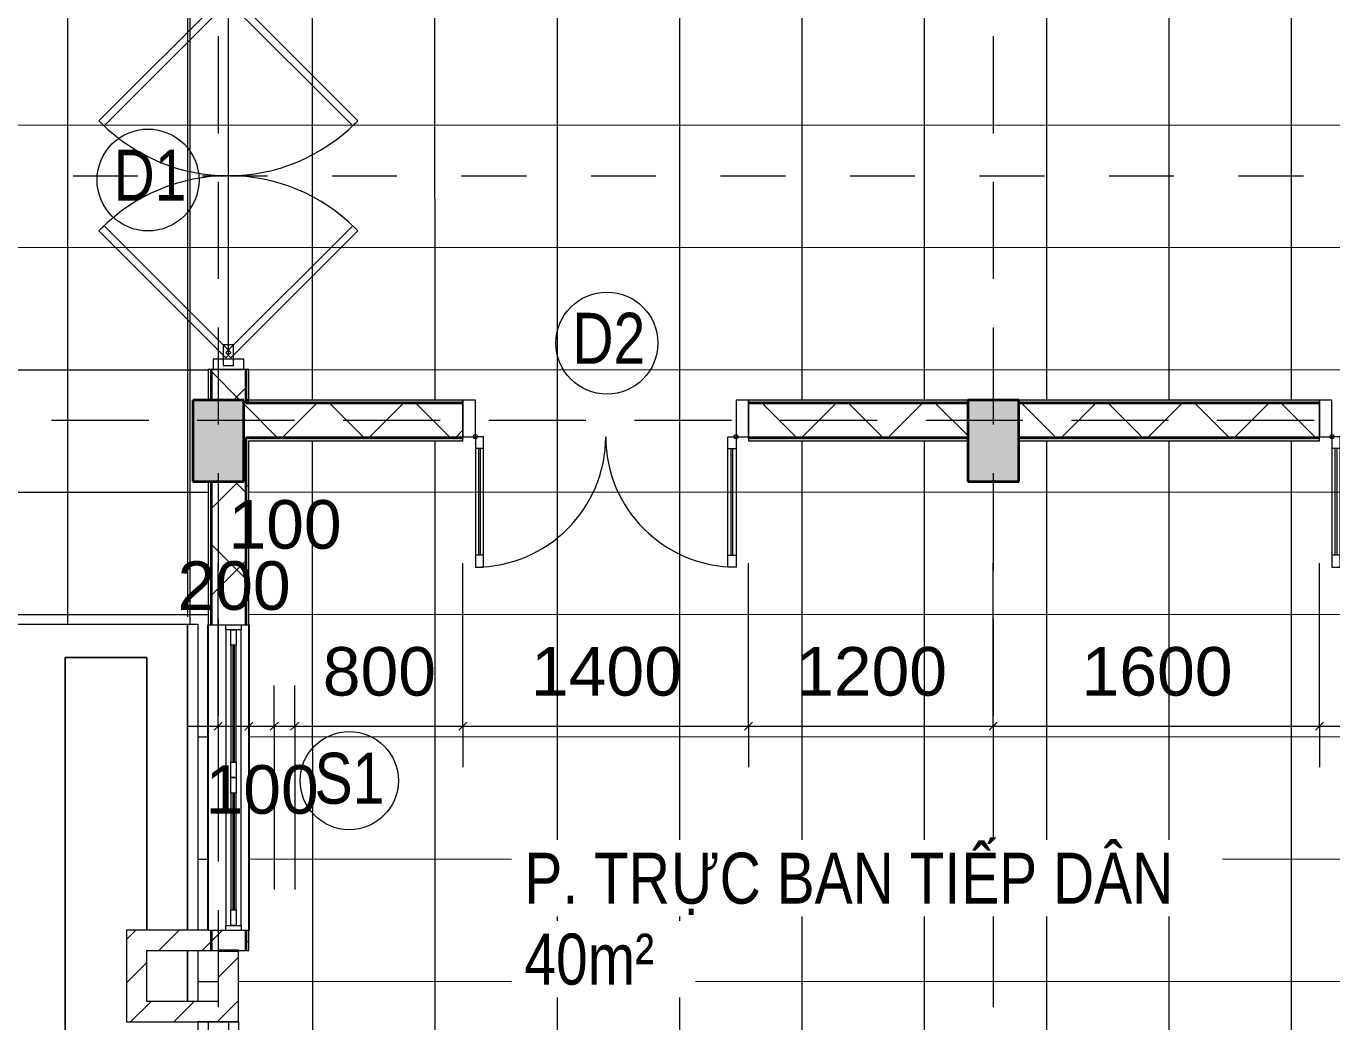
# Model space of a CAD drawing. Header units: millimetres. Extents: x -10792 to 44600, y -5903 to 19992.
# Drawn here: x -392 to 6011, y 2450 to 7334 of the extents above; entities that cross this region are included whole.
import ezdxf

# ---------------------------------------------------------------- set-up
doc = ezdxf.new("R2010")
doc.units = ezdxf.units.MM
for name, pattern in [('Abgebrochen', [714.375, 476.25, -238.125]), ('Aligning Line', [635, 317.5, -317.5]), ('Hidden', [714.375, 476.25, -238.125])]:
    doc.linetypes.add(name, pattern=pattern)
for name, color, linetype, lineweight in [('A-ANNO-DIMS', 211, 'Continuous', 9), ('A-ANNO-DIMS-100', 211, 'Continuous', 9), ('A-DOOR', 31, 'Continuous', 18), ('A-DOOR-FRAM', 31, 'Continuous', 18), ('A-DOOR-IDEN', 31, 'Continuous', 9), ('A-FLOR', 192, 'Continuous', 9), ('A-FLOR-PATT', 8, 'Continuous', 9), ('A-GLAZ', 151, 'Continuous', 18), ('A-GLAZ-IDEN', 152, 'Continuous', 9), ('A-WALL', 113, 'Continuous', 25), ('A-WALL-PATT', 111, 'Continuous', 18), ('G-ANNO-SYMB', 111, 'Abgebrochen', 9), ('G-ANNO-TEXT', 231, 'Continuous', 9), ('G-IMPT', 8, 'Continuous', 9), ('S-COLS', 52, 'Continuous', 25), ('S-GRID', 1, 'Continuous', 9)]:
    doc.layers.add(name, color=color, linetype=linetype, lineweight=lineweight)
doc.styles.add('Arial', font='arial.ttf', dxfattribs={"width": 0.8, "height": 250})
doc.styles.add('Arial_3', font='arial.ttf', dxfattribs={"width": 0.8, "height": 250})
doc.styles.add('Arial_5', font='arial.ttf', dxfattribs={"height": 238.125})
doc.dimstyles.new('SecretInternalLinAngDimStyle5p4736185', dxfattribs={"dimscale": 304.8, "dimtxt": 242.94927, "dimasz": 0.130208, "dimexe": 0.656168, "dimexo": 0.0625, "dimgap": 0.260417, "dimtad": 1, "dimdec": 0, "dimrnd": 100, "dimzin": 0, "dimdsep": 46, "dimtxsty": 'Arial_5', "dimblk1": 'OBLIQUE', "dimblk2": 'OBLIQUE', "dimsah": 1, "dimcen": 0.09, "dimdle": 0.492126, "dimazin": 0, "dimtfac": 1, "dimtdec": 4, "dimtix": 1, "dimtmove": 0, "dimatfit": 3, "dimfxl": 2.624672, "dimfxlon": 1, "dimtvp": 1, "dimtolj": 1, "dimtzin": 0, "dimarcsym": 2})
doc.dimstyles.new('SecretInternalLinAngDimStyle5p4736185_1', dxfattribs={"dimscale": 304.8, "dimtxt": 242.94927, "dimasz": 0.130208, "dimexe": 0.656168, "dimexo": 0.0625, "dimgap": 0.260417, "dimtad": 1, "dimdec": 0, "dimrnd": 100, "dimzin": 0, "dimdsep": 46, "dimtxsty": 'Arial_5', "dimblk1": 'OBLIQUE', "dimblk2": 'OBLIQUE', "dimsah": 1, "dimcen": 0.09, "dimdle": 0.492126, "dimazin": 0, "dimtfac": 1, "dimtdec": 4, "dimtix": 1, "dimtmove": 2, "dimatfit": 3, "dimfxl": 2.624672, "dimfxlon": 1, "dimtvp": 1, "dimtolj": 1, "dimtzin": 0, "dimarcsym": 2})
pattern_1 = [(0, (27793.29, 0), (406.4, 101.6), [33.528, -271.272, 33.528, -271.272, -1625.6]), (0, (27793.29, 0), (406.4, 101.6), [-609.6, 33.528, -576.072, 33.528, -271.272, -711.2]), (0, (27793.29, 0), (406.4, 101.6), [-1524, 33.528, -169.672, 33.528, -474.472]), (120, (27945.69, 50.8), (-291.18818, 301.15272), [33.528, -271.272, 33.528, -271.272, -1625.6]), (120, (27945.69, 50.8), (-291.18818, 301.15272), [-609.6, 33.528, -576.072, 33.528, -271.272, -711.2]), (120, (27945.69, 50.8), (-291.18818, 301.15272), [-1524, 33.528, -169.672, 33.528, -474.472]), (240, (27996.49, 254), (-115.21182, -402.75272), [33.528, -271.272, 33.528, -271.272, -1625.6]), (240, (27996.49, 254), (-115.21182, -402.75272), [-609.6, 33.528, -576.072, 33.528, -271.272, -711.2]), (240, (27996.49, 254), (-115.21182, -402.75272), [-1524, 33.528, -169.672, 33.528, -474.472])]
pattern_2 = [(45, (27793.3, 0), (-212.132, 212.132), []), (135, (27793.3, 0), (-212.132, -212.132), [])]
pattern_3 = [(45, (27793.29, 0), (-106.066, 106.066), [])]

# ---------------------------------------------------------------- blocks, each defined once
blk = doc.blocks.new('CỬA 2 CÁNH EROWINDOW_có ô chết_ - D2_1400x2200-2413861-01_MẶT BẰNG TẦNG 1')
at = {"layer": 'A-DOOR'}
for p, q in [((-639, 100), (-700, 100)), ((-700, 100), (-700, -80)), ((-639, -80), (-639, 100)), ((700, 100), (639, 100)), ((639, 100), (639, -80)), ((700, -80), (700, 100)), ((-700, -80), (-639, -80)), ((-599, -80), (-639, -80)), ((-639, -80), (-639, -719)), ((-599, -719), (-599, -80)), ((599, -719), (599, -80)), ((599, -80), (639, -80)), ((639, -80), (700, -80)), ((639, -80), (639, -719)), ((-599, -138), (-639, -138)), ((-624, -138), (-624, -661)), ((-614, -661), (-614, -138)), ((599, -138), (639, -138)), ((614, -138), (614, -661)), ((624, -661), (624, -138)), ((-599, -661), (-639, -661)), ((-599, -719), (-599, -661)), ((599, -661), (639, -661)), ((599, -719), (599, -661)), ((-639, -719), (-599, -719)), ((639, -719), (599, -719))]:
    blk.add_line(p, q, dxfattribs=at)
for centre in [(-639, -80), (639, -80)]:
    blk.add_circle(centre, 10, dxfattribs=at)
for centre, start, end in [((-639, -80), 270, 360), ((639, -80), 180, 270)]:
    blk.add_arc(centre, 639, start, end, dxfattribs=at)
blk = doc.blocks.new('M_Concrete-Rectangular-Column - COT250X400-2391830-01_MẶT BẰNG TẦNG 1')
at = {"layer": 'S-COLS', "lineweight": 35}
blk.add_hatch(color=256, dxfattribs=at).paths.add_polyline_path([(125, -200), (125, 200), (-125, 200), (-125, -200)])
for p, q in [((125, 200), (-125, 200)), ((-125, 200), (-125, -200)), ((125, -200), (125, 200)), ((-125, -200), (125, -200))]:
    blk.add_line(p, q, dxfattribs=at)
blk = doc.blocks.new('Cua_Kinh_Cuong_Luc_2Canh_Bat2Chieu - D1 - Kính Cường Lực 10mm 2 Cánh-2367817-01_MẶT BẰNG TẦNG 1')
at = {"layer": 'A-DOOR', "lineweight": 9}
for p, q in [((-892.4, 12.4), (-270.1, 634.6)), ((-245.4, 609.9), (-867.6, -12.4)), ((-270.1, 634.6), (-245.4, 609.9)), ((245.4, 609.9), (270.1, 634.6)), ((867.6, -12.4), (245.4, 609.9)), ((270.1, 634.6), (892.4, 12.4)), ((-867.6, -12.4), (-892.4, 12.4)), ((-892.4, -12.4), (-867.6, 12.4)), ((-880, 0), (880, 0)), ((-867.6, 12.4), (-245.4, -609.9)), ((245.4, -609.9), (867.6, 12.4)), ((892.4, 12.4), (867.6, -12.4)), ((867.6, 12.4), (892.4, -12.4)), ((-270.1, -634.6), (-892.4, -12.4)), ((892.4, -12.4), (270.1, -634.6)), ((-245.4, -609.9), (-270.1, -634.6)), ((270.1, -634.6), (245.4, -609.9))]:
    blk.add_line(p, q, dxfattribs=at)
for centre, start, end in [((-880, 0), 360, 45), ((880, 0), 135, 180), ((-880, 0), 315, 0), ((880, 0), 180, 225)]:
    blk.add_arc(centre, 880, start, end, dxfattribs=at)
at = {"layer": 'A-DOOR-FRAM', "lineweight": 9}
for p, q in [((-900, 75), (-950, 75)), ((-950, 75), (-950, -75)), ((-900, -75), (-900, 75)), ((950, 75), (900, 75)), ((900, 75), (900, -75)), ((950, -75), (950, 75)), ((-830, 25), (-930, 25)), ((-930, 25), (-930, -25)), ((-830, -25), (-830, 25)), ((930, 25), (830, 25)), ((830, 25), (830, -25)), ((930, -25), (930, 25)), ((-930, -25), (-830, -25)), ((830, -25), (930, -25)), ((-950, -75), (-900, -75)), ((900, -75), (950, -75))]:
    blk.add_line(p, q, dxfattribs=at)
blk = doc.blocks.new('Window_K2_Stack - Window_K2_Stack-2379752-01_MẶT BẰNG TẦNG 1')
at = {"layer": 'A-GLAZ'}
for p, q in [((-450, 100), (-450, -100)), ((-450, 100), (450, 100)), ((450, 100), (450, -100)), ((-450, 50), (450, 50)), ((-328.75, 50), (-328.75, -50)), ((-328.75, 5), (328.75, 5)), ((328.75, 50), (328.75, -50)), ((-450, -50), (450, -50)), ((-328.75, -5), (328.75, -5)), ((-450, -100), (450, -100))]:
    blk.add_line(p, q, dxfattribs=at)
blk = doc.blocks.new('CUA SO 2 CANH NHOM KINH O O THOANG - S1_1500x1800-2404854-01_MẶT BẰNG TẦNG 1')
at = {"layer": 'A-GLAZ'}
for p, q in [((-750, 13), (-725, 13)), ((-725, 13), (-725, -63)), ((725, -63), (725, 13)), ((725, 13), (750, 13)), ((-725, -63), (-750, -63)), ((-725, -37.5), (-725, -12.5)), ((-725, -12.5), (-649, -12.5)), ((-649, -37.5), (-725, -37.5)), ((-649, -12.5), (-649, -37.5)), ((-649, -27.5), (-649, -22.5)), ((-649, -22.5), (-76, -22.5)), ((-76, -27.5), (-649, -27.5)), ((-76, -37.5), (-76, -12.5)), ((-76, -12.5), (0, -12.5)), ((-76, -22.5), (-76, -27.5)), ((0, -37.5), (-76, -37.5)), ((0, -12.5), (0, -37.5)), ((0, -37.5), (0, -12.5)), ((0, -12.5), (76, -12.5)), ((76, -37.5), (0, -37.5)), ((76, -12.5), (76, -37.5)), ((76, -27.5), (76, -22.5)), ((76, -22.5), (649, -22.5)), ((649, -27.5), (76, -27.5)), ((649, -37.5), (649, -12.5)), ((649, -12.5), (725, -12.5)), ((649, -22.5), (649, -27.5)), ((725, -37.5), (649, -37.5)), ((725, -12.5), (725, -37.5)), ((750, -63), (725, -63))]:
    blk.add_line(p, q, dxfattribs=at)
at = {"layer": 'A-GLAZ', "lineweight": 9}
for p, q in [((725, 13), (-725, 13)), ((-725, -63), (725, -63)), ((-76, -12.5), (-649, -12.5)), ((-649, -37.5), (-76, -37.5)), ((649, -12.5), (76, -12.5)), ((76, -37.5), (649, -37.5))]:
    blk.add_line(p, q, dxfattribs=at)
blk = doc.blocks.new('Mat_Tien_3dsMax - Sync_3dsMax_To_Revit-2401403-01_MẶT BẰNG TẦNG 1')
at = {"layer": 'G-IMPT'}
for p, q in [((0, 2163.5), (0, -2163.5)), ((0, -3700), (0, -2200)), ((0, -2200), (0, -3700)), ((-200, -2363.5), (-599.8, -2363.5)), ((-599.8, -2363.5), (-599.8, -6726.5)), ((-599.8, -6726.5), (-599.8, -2363.5)), ((-599.8, -2363.5), (-200, -2363.5)), ((-200, -3700), (-200, -2363.5)), ((-200, -2363.5), (-200, -3700)), ((0, -4050), (0, -3800)), ((0, -3800), (0, -4050))]:
    blk.add_line(p, q, dxfattribs=at)
blk = doc.blocks.new('Mat_Tien_3dsMax - Mat_Tien_3dsMax-2387879-01_MẶT BẰNG TẦNG 1')
blk.add_blockref('Mat_Tien_3dsMax - Sync_3dsMax_To_Revit-2401403-01_MẶT BẰNG TẦNG 1', (0, 0))
blk = doc.blocks.new('KÝ HIEU CUA ĐI - KÝ HIEU CUA ĐI-1233-01_MẶT BẰNG TẦNG 1')
at = {"layer": 'A-DOOR-IDEN'}
blk.add_circle((0.059, -0.208), 2.5, dxfattribs=at)
blk = doc.blocks.new('KÝ HIỆU CỬA SỔ - KÝ HIỆU CỬA SỔ-146125-01_MẶT BẰNG TẦNG 1')
at = {"layer": 'A-GLAZ-IDEN'}
blk.add_circle((-0.075, -0.066), 2.408, dxfattribs=at)
blk = doc.blocks.new('DIMBLOCK125-01_MẶT BẰNG TẦNG 1')
at = {"layer": 'A-ANNO-DIMS-100', "transparency": 16777216}
for p, q in [((550, 3900), (550, 4700)), ((700, 3900), (700, 4700)), ((550, 3900), (569.8, 3919.8)), ((700, 3900), (719.8, 3919.8)), ((400, 3900), (700, 3900)), ((550, 3900), (530.2, 3880.2)), ((550, 3900), (550, 3700)), ((700, 3900), (680.2, 3880.2)), ((700, 3900), (700, 3700))]:
    blk.add_line(p, q, dxfattribs=at)
at = {"layer": 'A-ANNO-DIMS-100', "color": 0, "transparency": 16777216, "insert": (350.3, 4709.1), "char_height": 238.12, "width": 659.327, "attachment_point": 1, "line_spacing_factor": 0.941778, "style": 'Arial_5'}
blk.add_mtext('200', dxfattribs=at)
blk = doc.blocks.new('_Oblique')
at = {"color": 0, "linetype": 'ByBlock', "lineweight": -2}
blk.add_line((-0.5, -0.5), (0.5, 0.5), dxfattribs=at)
blk = doc.blocks.new('DIMBLOCK126-01_MẶT BẰNG TẦNG 1')
at = {"layer": 'A-ANNO-DIMS-100', "transparency": 16777216}
for p, q in [((700, 3900), (700, 4700)), ((825, 3900), (825, 4100)), ((700, 3900), (719.8, 3919.8)), ((825, 3900), (844.8, 3919.8)), ((700, 3900), (680.2, 3880.2)), ((700, 3900), (825, 3900)), ((700, 3900), (700, 3700)), ((825, 3900), (805.2, 3880.2)), ((825, 3900), (825, 3100))]:
    blk.add_line(p, q, dxfattribs=at)
at = {"layer": 'A-ANNO-DIMS-100', "color": 0, "transparency": 16777216, "insert": (487.8, 3709.1), "char_height": 238.12, "width": 659.327, "attachment_point": 1, "line_spacing_factor": 0.941778, "style": 'Arial_5'}
blk.add_mtext('100', dxfattribs=at)
blk = doc.blocks.new('DIMBLOCK127-01_MẶT BẰNG TẦNG 1')
at = {"layer": 'A-ANNO-DIMS-100', "transparency": 16777216}
for p, q in [((825, 3900), (825, 4100)), ((925, 3900), (925, 4100)), ((825, 3900), (844.8, 3919.8)), ((925, 3900), (944.8, 3919.8)), ((825, 3900), (805.2, 3880.2)), ((825, 3900), (925, 3900)), ((825, 3900), (825, 3100)), ((925, 3900), (905.2, 3880.2)), ((925, 3900), (925, 3100))]:
    blk.add_line(p, q, dxfattribs=at)
at = {"layer": 'A-ANNO-DIMS-100', "color": 0, "transparency": 16777216, "insert": (600.3, 5009.1), "char_height": 238.12, "width": 659.327, "attachment_point": 1, "line_spacing_factor": 0.941778, "style": 'Arial_5'}
blk.add_mtext('100', dxfattribs=at)
blk = doc.blocks.new('DIMBLOCK128-01_MẶT BẰNG TẦNG 1')
at = {"layer": 'A-ANNO-DIMS-100', "transparency": 16777216}
for p, q in [((1750, 3900), (1750, 4700)), ((925, 3900), (925, 4100)), ((925, 3900), (944.8, 3919.8)), ((1750, 3900), (1769.8, 3919.8)), ((925, 3900), (905.2, 3880.2)), ((925, 3900), (1750, 3900)), ((925, 3900), (925, 3100)), ((1750, 3900), (1730.2, 3880.2)), ((1750, 3900), (1750, 3700))]:
    blk.add_line(p, q, dxfattribs=at)
at = {"layer": 'A-ANNO-DIMS-100', "color": 0, "transparency": 16777216, "insert": (1062.8, 4288.5), "char_height": 238.12, "width": 659.327, "attachment_point": 1, "line_spacing_factor": 0.941778, "style": 'Arial_5'}
blk.add_mtext('800', dxfattribs=at)
blk = doc.blocks.new('DIMBLOCK129-01_MẶT BẰNG TẦNG 1')
at = {"layer": 'A-ANNO-DIMS-100', "transparency": 16777216}
for p, q in [((1750, 3900), (1750, 4700)), ((3150, 3900), (3150, 4700)), ((1750, 3900), (1769.8, 3919.8)), ((3150, 3900), (3169.8, 3919.8)), ((1750, 3900), (1730.2, 3880.2)), ((1750, 3900), (3150, 3900)), ((1750, 3900), (1750, 3700)), ((3150, 3900), (3130.2, 3880.2)), ((3150, 3900), (3150, 3700))]:
    blk.add_line(p, q, dxfattribs=at)
at = {"layer": 'A-ANNO-DIMS-100', "color": 0, "transparency": 16777216, "insert": (2083.7, 4288.5), "char_height": 238.12, "width": 879.103, "attachment_point": 1, "line_spacing_factor": 0.941778, "style": 'Arial_5'}
blk.add_mtext('1400', dxfattribs=at)
blk = doc.blocks.new('DIMBLOCK130-01_MẶT BẰNG TẦNG 1')
at = {"layer": 'A-ANNO-DIMS-100', "transparency": 16777216}
for p, q in [((3150, 3900), (3150, 4700)), ((4350, 3900), (4350, 4700)), ((3150, 3900), (3169.8, 3919.8)), ((4350, 3900), (4369.8, 3919.8)), ((3150, 3900), (3130.2, 3880.2)), ((3150, 3900), (4350, 3900)), ((3150, 3900), (3150, 3700)), ((4350, 3900), (4330.2, 3880.2)), ((4350, 3900), (4350, 3700))]:
    blk.add_line(p, q, dxfattribs=at)
at = {"layer": 'A-ANNO-DIMS-100', "color": 0, "transparency": 16777216, "insert": (3383.7, 4288.5), "char_height": 238.12, "width": 879.103, "attachment_point": 1, "line_spacing_factor": 0.941778, "style": 'Arial_5'}
blk.add_mtext('1200', dxfattribs=at)
blk = doc.blocks.new('DIMBLOCK131-01_MẶT BẰNG TẦNG 1')
at = {"layer": 'A-ANNO-DIMS-100', "transparency": 16777216}
for p, q in [((4350, 3900), (4350, 4700)), ((5950, 3900), (5950, 4700)), ((4350, 3900), (4369.8, 3919.8)), ((5950, 3900), (5969.8, 3919.8)), ((4350, 3900), (4330.2, 3880.2)), ((4350, 3900), (5950, 3900)), ((4350, 3900), (4350, 3700)), ((5950, 3900), (5930.2, 3880.2)), ((5950, 3900), (5950, 3700))]:
    blk.add_line(p, q, dxfattribs=at)
at = {"layer": 'A-ANNO-DIMS-100', "color": 0, "transparency": 16777216, "insert": (4783.7, 4288.5), "char_height": 238.12, "width": 879.103, "attachment_point": 1, "line_spacing_factor": 0.941778, "style": 'Arial_5'}
blk.add_mtext('1600', dxfattribs=at)
blk = doc.blocks.new('DIMBLOCK132-01_MẶT BẰNG TẦNG 1')
at = {"layer": 'A-ANNO-DIMS-100', "transparency": 16777216}
for p, q in [((5950, 3900), (5950, 4700)), ((7350, 3900), (7350, 4700)), ((5950, 3900), (5969.8, 3919.8)), ((7350, 3900), (7369.8, 3919.8)), ((5950, 3900), (5930.2, 3880.2)), ((5950, 3900), (7350, 3900)), ((5950, 3900), (5950, 3700)), ((7350, 3900), (7330.2, 3880.2)), ((7350, 3900), (7350, 3700))]:
    blk.add_line(p, q, dxfattribs=at)
at = {"layer": 'A-ANNO-DIMS-100', "color": 0, "transparency": 16777216, "insert": (6283.7, 4288.5), "char_height": 238.12, "width": 879.103, "attachment_point": 1, "line_spacing_factor": 0.941778, "style": 'Arial_5'}
blk.add_mtext('1400', dxfattribs=at)

msp = doc.modelspace()

# ---------------------------------------------------------------- hatches: boundary and pattern name
at = {"layer": 'A-FLOR-PATT'}
h = msp.add_hatch(dxfattribs=at)
h.set_pattern_fill('FP_8', color=256, style=0, pattern_type=2)
h.set_pattern_definition([(0.0043, (16612.5, 7449.6), (-0.045, 600), []), (90.004, (16612.5, 7449.6), (-600, -0.042), [])])
h.paths.add_polyline_path([(450, -100.9), (825, -100.8), (825, 49), (660, 49), (660, -100), (450, -100)])
h.paths.add_polyline_path([(925, -100.8), (1825, -100.8), (1825, 99), (2125, 99), (2125, -100.7), (3025, -100.7), (3025, 99), (3325, 99), (3325, -100.6), (4150, -100.6), (4150, 44), (4225, 44), (4225, 250), (4475, 250), (4475, 100), (7925, 100), (7925, 250), (7950, 250), (7950, 5100), (7925, 5100), (7925, 5300), (7350, 5300), (7350, 5500), (8750, 5500), (8750, 5300), (8175, 5300), (8175, 5100), (8150, 5100), (8150, 250), (8175, 250), (8175, 100), (11525, 100), (11525, 250), (11775, 250), (11775, 100), (15125, 100), (15125, 250), (15150, 250), (15150, 5100), (15125, 5100), (15125, 5300), (14550, 5300), (14550, 5500), (15550, 5500), (15550, 5300), (15375, 5300), (15375, 5100), (15350, 5100), (15350, 250), (15375, 250), (15375, 100), (22325, 100), (22325, 250), (22350, 250), (22350, 5100), (22325, 5100), (22325, 5300), (18975, 5300), (18975, 5100), (18725, 5100), (18725, 5300), (16550, 5300), (16550, 5500), (22650, 5500), (22650, 5300), (22575, 5300), (22575, 5100), (22550, 5100), (22550, 250), (22575, 250), (22575, 100), (25925, 100), (25925, 250), (26175, 250), (26175, 100), (29525, 100), (29525, 250), (29550, 250), (29550, 5100), (29525, 5100), (29525, 5300), (26175, 5300), (26175, 5100), (25925, 5100), (25925, 5300), (23650, 5300), (23650, 5500), (30050, 5500), (30050, 5300), (29775, 5300), (29775, 5100), (29750, 5100), (29750, 250), (29775, 250), (29775, 100), (32150, 100), (32150, 94), (33225, 94), (33225, 250), (33475, 250), (33475, 94), (33550, 94), (33550, -98.4), (34450, -98.3), (34450, 5300), (33475, 5300), (33475, 5100), (33225, 5100), (33225, 5300), (31050, 5300), (31050, 5500), (34650, 5500), (34650, 5300.9), (36150, 5300.9), (36150, 5500), (37050, 5500), (37050, 5900), (37250, 5900), (37250, 5500), (37260.4, 5500), (37264.5, 7700), (37250, 7700), (37250, 7300), (37050, 7300), (37050, 7700), (34550, 7700), (34550, 8500), (34650, 8500), (34650, 9300), (34550, 9300), (34550, 9400), (34350, 9400), (34350, 9500), (37267.9, 9500), (37269.7, 10470), (37250, 10470), (37250, 10570), (37269.9, 10570), (37271.9, 11650), (37050, 11650), (37050, 9501.7), (33450, 9501.7), (33450.5, 9500), (33550, 9500), (33550, 9400), (33450, 9400), (33450, 8100), (33475, 8100), (33475, 7700), (33150, 7700), (33150, 7675), (31950, 7675), (31950, 7700), (29412, 7700), (29412, 7900), (29525, 7900.9), (29525, 8100), (29550, 8100), (29550, 12950), (29525, 12950), (29525, 13100), (26850, 13100), (26850, 7900), (28412, 7900), (28412, 7700), (25337, 7700), (25337, 7900), (25925, 7900), (25925, 8100), (26175, 8100), (26175, 7900), (26650, 7900), (26650, 13100), (26175, 13100), (26175, 12950), (25925, 12950), (25925, 13100), (24150, 13100), (24150, 7900), (24337, 7900), (24337, 7700), (23862, 7700), (23862, 7900), (23950, 7900), (23950, 13100), (23825, 13100), (23825, 13090), (23800, 13085), (23000, 13085), (23000, 12000), (21500, 12000), (21500, 7900), (22325, 7900), (22325, 8100), (22575, 8100), (22575, 7900), (22862, 7900), (22862, 7700), (21250, 7700), (21250, 7900), (21400, 7900), (21400, 12000), (19900, 12000), (19900, 13100), (19863, 13100), (19863, 13090), (19838, 13085), (19038, 13085), (19013, 13090), (19013, 13100), (18975, 13100), (18975, 12950), (18950, 12950), (18950, 8100), (18975, 8100), (18975, 7900), (20250, 7900), (20250, 7700), (16487, 7700), (16487, 7900), (18725, 7900), (18725, 8100), (18750, 8100), (18750, 12950), (18725, 12950), (18725, 13100), (15375, 13100), (15375, 12950), (15350, 12950), (15350, 8100), (15375, 8100), (15375, 7900), (15487, 7900), (15487, 7700), (9387, 7700), (9387, 7900), (11525, 7900), (11525, 8100), (11775, 8100), (11775, 7900), (15125, 7900), (15125, 8100), (15150, 8100), (15150, 12950), (15125, 12950), (15125, 13100), (11775, 13100), (11775, 12950), (11525, 12950), (11525, 13100), (8175, 13100), (8175, 12950), (8150, 12950), (8150, 8100), (8175, 8100), (8175, 7900), (8387, 7900), (8387, 7700), (5750, 7700), (5750, 7675), (4550, 7675), (4550, 7700), (4225, 7700), (4225, 8100), (4250, 8100), (4250, 12950), (4225, 12950), (4225, 13299.2), (3325, 13299.6), (3325, 13101), (3025, 13101), (3025, 13299.8), (2125, 13300.1), (2125, 13101), (1825, 13101), (1825, 13300.3), (925, 13300.7), (925, 13101), (675, 13101), (675, 12850), (450, 12850), (450, 11950), (650, 11950), (650, 11650), (450, 11650), (450, 10750), (650, 10750), (650, 10302), (663, 10302), (663, 10300), (700, 10300), (700, 7550), (500, 7550), (500, 7700), (425, 7700), (425, 8100), (500, 8100), (500, 10300), (450, 10300), (450, 8800), (-4025.9, 8800), (-4050, 4400), (450, 4400), (450, 2900), (500, 2900), (500, 5100), (425, 5100), (425, 5500), (500, 5500), (500, 5650), (700, 5650), (700, 5500), (1750, 5500), (1749.2, 5300), (700, 5300), (700, 2800), (650, 2800), (650, 2450), (450, 2450), (450, 1550), (650, 1550), (650, 1250), (450, 1250), (450, 350), (675, 350), (675, 149), (925, 149), (925, -98)])
h.paths.add_polyline_path([(1925, -100.8), (2025, -100.7), (2025, -1), (1925, -1), (1925, -92.1)])
h.paths.add_polyline_path([(3125, -100.7), (3225, -100.7), (3225, -1), (3125, -1), (3125, -85)])
h.paths.add_polyline_path([(32250, -98.5), (33225, -98.4), (33225, -6), (32250, -6), (32250, -85)])
h.paths.add_polyline_path([(34550, -98.3), (34650, -98.3), (34650, -1), (34550, -1)])
h.paths.add_polyline_path([(34750, -98.3), (35650, -98.2), (35650, 99), (35950, 99), (35950, -98.2), (36850, -98.2), (36850, 100), (37040, 100), (37040, 101.7), (34650, 101.7), (34650, 99), (34750, 99), (34750, -1)])
h.paths.add_polyline_path([(35750, -98.2), (35850, -98.2), (35850, -1), (35750, -1)])
h.paths.add_polyline_path([(36950, -98.2), (37040, -98.1), (37040, 0), (36950, 0), (36950, -75.1)])
h.paths.add_polyline_path([(574, 150), (574, 250), (450, 250), (450, 150)])
h.paths.add_polyline_path([(37240.8, 150), (37250.5, 150), (37250.6, 250), (37050, 250), (37050, 150)])
h.paths.add_polyline_path([(37250.8, 350), (37252.5, 1250), (37050, 1250), (37050, 350), (37233.4, 350)])
h.paths.add_polyline_path([(37196.4, 1350), (37252.7, 1350), (37252.9, 1450), (37150, 1450), (37150, 1350)])
h.paths.add_polyline_path([(450, 1350), (550, 1350), (550, 1450), (450, 1450)])
h.paths.add_polyline_path([(37150, 1550), (37253.1, 1550), (37254.7, 2450), (37050, 2450), (37050, 1550)])
h.paths.add_polyline_path([(37254.9, 2550), (37256.5, 3400), (37150, 3400), (37150, 2550), (37151.9, 2550)])
h.paths.add_polyline_path([(500, 2550), (550, 2550), (550, 2800), (450, 2800), (450, 2550)])
h.paths.add_polyline_path([(37116.7, 3500), (37256.7, 3500), (37259.7, 5100), (37050, 5100), (37050, 3500)])
h.paths.add_polyline_path([(4225, 5100), (4225, 5300), (3150, 5300), (3150, 5500), (5950, 5500), (5950, 5300), (4475, 5300), (4475, 5100)])
h.paths.add_polyline_path([(11525, 5100), (11525, 5300), (10150, 5300), (10150, 5500), (13150, 5500), (13150, 5300), (11775, 5300), (11775, 5100)])
h.paths.add_polyline_path([(31950, 7900), (31950, 7925), (33150, 7925), (33150, 7900), (33225, 7900.9), (33225, 8100), (33250, 8100), (33250, 12950), (33225, 12950), (33225, 13300), (33250, 13300), (33250, 14800), (29750, 14800), (29750, 13300), (29775, 13300), (29775, 12950), (29750, 12950), (29750, 12489.3), (29781.1, 12496.6), (30299.2, 12738.2), (30346.5, 12932.7), (30478.5, 12649.5), (30525.8, 12843.9), (31075, 13100), (31075, 10187.2), (31096.3, 10183.8), (31110.8, 10177.6), (31122, 10170), (31132.7, 10159), (31142, 10144.4), (31146.9, 10130.6), (31149.3, 10112.5), (31147.3, 10095.1), (31140.7, 10079.2), (31130.3, 10063.2), (31119.6, 10053.6), (31105, 10044.2), (31085.7, 10039), (31074.6, 10037.7), (31052.9, 10041.2), (31038.4, 10047.4), (31027.2, 10055), (31016.5, 10066), (31007.2, 10080.6), (31002.3, 10094.4), (31001.3, 10100), (29823.7, 10100), (29821.3, 10089.4), (29815.2, 10075.1), (29805.5, 10062.3), (29794.5, 10052), (29777.5, 10043.1), (29765, 10039.3), (29750, 10037.7), (29750, 8100), (29775, 8100), (29775, 7900), (30344.5, 7900)])
h.paths.add_polyline_path([(7468.2, 7900), (7925, 7900), (7925, 8100), (7950, 8100), (7950, 12950), (7925, 12950), (7925, 13300), (7950, 13300), (7950, 14800), (4450, 14800), (4451, 13300), (4475, 13299.2), (4475, 12950), (4450, 12950), (4450, 12489.3), (4481.1, 12496.6), (4999.2, 12738.2), (5046.5, 12932.7), (5178.5, 12649.5), (5225.8, 12843.9), (5775, 13100), (5775, 10187.2), (5796.3, 10183.8), (5810.8, 10177.6), (5822, 10170), (5832.7, 10159), (5842, 10144.4), (5846.9, 10130.6), (5849.3, 10112.5), (5847.3, 10095.1), (5840.7, 10079.2), (5830.3, 10063.2), (5819.6, 10053.6), (5805, 10044.2), (5785.7, 10039), (5774.6, 10037.7), (5752.9, 10041.2), (5738.4, 10047.4), (5727.2, 10055), (5716.5, 10066), (5707.2, 10080.6), (5702.3, 10094.4), (5701.3, 10100), (4523.7, 10100), (4521.3, 10089.4), (4515.2, 10075.1), (4505.5, 10062.3), (4494.5, 10052), (4477.5, 10043.1), (4465, 10039.3), (4450, 10037.7), (4450, 8100), (4475, 8100), (4475, 7900), (4550, 7900), (4550, 7925), (5750, 7925), (5750, 7900)])
h.paths.add_polyline_path([(36063.6, 7900), (37025, 7900), (37025, 7902.6), (35000, 7902.6), (35000, 7900), (35587, 7900)])
h.paths.add_polyline_path([(34650, 7900), (34900, 7900), (34900, 8351.7), (34650, 8351.7)])
h.paths.add_polyline_path([(37058.2, 8100), (37265.3, 8100), (37267.7, 9400), (37050, 9400), (37050, 8100)])
h.paths.add_polyline_path([(450, 10400), (550, 10400), (550, 10650), (450, 10650)])
h.paths.add_polyline_path([(37150, 11750), (37272.1, 11750), (37272.3, 11850), (37150, 11850)])
h.paths.add_polyline_path([(550, 11750), (550, 11850), (450, 11850), (450, 11750)])
h.paths.add_polyline_path([(37272.5, 11950), (37274.2, 12850), (37050, 12850), (37050, 11950), (37260, 11950)])
h.paths.add_polyline_path([(37274.3, 12950), (37274.6, 13103), (37260, 13103), (37260, 13050), (37050, 13050), (37050, 12950), (37265.1, 12950)])
h.paths.add_polyline_path([(575, 12950), (575, 13050), (450, 13050), (450, 12950)])
h.paths.add_polyline_path([(33475, 13100.9), (35250, 13100.9), (35250, 13102.6), (35270, 13102.6), (35270, 13100.9), (37040, 13101.4), (37040, 13103), (33475, 13103)])
h.paths.add_polyline_path([(825, 13201), (825, 13300.7), (660, 13300), (660, 13201), (675, 13201)])
h.paths.add_polyline_path([(3125, 13201), (3225, 13201), (3225, 13299.7), (3125, 13299.7)])
h.paths.add_polyline_path([(1925, 13201), (2025, 13201), (2025, 13300.2), (1925, 13300.2)])
h.paths.add_polyline_path([(29391.3, 13300), (29550, 13300.9), (29550, 13300.9), (29350, 13300)])
h.paths.add_polyline_path([(8175, 13300), (8350, 13300), (8350, 13301.7), (8150, 13301.7), (8150, 13300), (8167, 13300)])
h.paths.add_polyline_path([(19898.5, 13300), (19898.6, 13300), (19898.2, 13300)])
h.paths.add_polyline_path([(19913, 13300), (22575, 13301.2), (19913, 13301.3)])
h.paths.add_polyline_path([(18977.5, 13300), (18977.8, 13300), (18977.4, 13300)])
h.paths.add_polyline_path([(9058, 13300), (18963, 13300), (18963, 13301.3), (8450, 13301.7), (8450, 13300)])
h.paths.add_polyline_path([(4250, 13300.1), (4250, 15000), (4250, 15000), (4250, 13300.1)])
at = {"layer": 'A-WALL-PATT', "lineweight": 9}
h = msp.add_hatch(dxfattribs=at)
h.set_pattern_fill('FP_2', color=256, style=0, pattern_type=2)
h.set_pattern_definition(pattern_2)
h.paths.add_polyline_path([(685, 2800), (685, 2898), (515, 2898), (515, 2800), (650, 2800)])
h.paths.add_polyline_path([(600, 4398), (685, 4398), (685, 5650), (515, 5650), (515, 5500), (675, 5500), (675, 5100), (515, 5100), (515, 4398)])
h.paths.add_polyline_path([(685, 7550), (685, 8802), (515, 8802), (515, 8100), (675, 8100), (674.8, 7700), (515, 7700), (515, 7550), (675, 7550)])
h.paths.add_polyline_path([(515, 10302), (650, 10302), (650, 10400), (515, 10400)])
h = msp.add_hatch(dxfattribs=at)
h.set_pattern_fill('FP_1', color=256, style=0, pattern_type=2)
h.set_pattern_definition(pattern_1)
h.paths.add_polyline_path([(515, 4398), (515, 5100), (500, 5100), (500, 4398)])
h.paths.add_polyline_path([(500, 5500), (515, 5500), (515, 5650), (500, 5650)])
h.paths.add_polyline_path([(515, 7550), (515, 7700), (500, 7700), (500, 7550)])
h.paths.add_polyline_path([(500, 8100), (515, 8100), (515, 8802), (500, 8802)])
h = msp.add_hatch(dxfattribs=at)
h.set_pattern_fill('FP_1', color=256, style=0, pattern_type=2)
h.set_pattern_definition(pattern_1)
h.paths.add_polyline_path([(700, 2800), (700, 2898), (685, 2898), (685, 2800)])
h.paths.add_polyline_path([(685, 4398), (700, 4398), (700, 5315), (685, 5315)])
h.paths.add_polyline_path([(685, 5500), (700, 5500), (700, 5650), (685, 5650)])
h.paths.add_polyline_path([(685, 7550), (700, 7550), (700, 8802), (685, 8802)])
h = msp.add_hatch(dxfattribs=at)
h.set_pattern_fill('FP_1', color=256, style=0, pattern_type=2)
h.set_pattern_definition(pattern_1)
h.paths.add_polyline_path([(22575, 5485), (22650, 5485), (22650, 5500), (22575, 5500), (22575, 5485.2)])
h.paths.add_polyline_path([(34650, 5485), (34650, 5500), (33475, 5500), (33475, 5485), (34635, 5485)])
h.paths.add_polyline_path([(5950, 5485), (5950, 5500), (4475, 5500), (4475, 5485)])
h.paths.add_polyline_path([(15550, 5485), (15550, 5500), (15375, 5500), (15375, 5485)])
h.paths.add_polyline_path([(1750, 5485), (1749.2, 5500), (685, 5500), (685, 5485), (1749.2, 5485)])
h.paths.add_polyline_path([(30050, 5485), (30050, 5500), (29775, 5499.4), (29775, 5485)])
h.paths.add_polyline_path([(13150, 5485), (13150, 5500), (11775, 5500), (11775, 5485)])
h.paths.add_polyline_path([(8750, 5485), (8750, 5500), (8175, 5500), (8175, 5485)])
h.paths.add_polyline_path([(22325, 5485), (22325, 5500), (18975, 5500), (18975, 5485)])
h.paths.add_polyline_path([(29525, 5485), (29525, 5500), (26175, 5500), (26175, 5485)])
h.paths.add_polyline_path([(33225, 5485), (33225, 5500), (31050, 5500), (31050, 5485), (32250.8, 5485)])
h.paths.add_polyline_path([(15125, 5485), (15125, 5500), (14550, 5500), (14550, 5485)])
h.paths.add_polyline_path([(7925, 5485), (7925, 5500), (7350, 5500), (7350, 5485)])
h.paths.add_polyline_path([(11525, 5485), (11525, 5500), (10150, 5500), (10150, 5485)])
h.paths.add_polyline_path([(18725, 5485), (18725, 5500), (16550, 5500), (16550, 5485), (17000, 5485)])
h.paths.add_polyline_path([(4225, 5485), (4225, 5500), (3150, 5500), (3150, 5485)])
h.paths.add_polyline_path([(25925, 5485), (25925, 5500), (23650, 5500), (23650, 5485), (24625.4, 5485)])
h = msp.add_hatch(dxfattribs=at)
h.set_pattern_fill('FP_2', color=256, style=0, pattern_type=2)
h.set_pattern_definition(pattern_2)
h.paths.add_polyline_path([(700, 5315), (1750, 5315), (1749.2, 5485), (685, 5485), (685, 5315)])
h.paths.add_polyline_path([(34635, 5315), (34635, 5485), (33475, 5485), (33475, 5315), (34465, 5315)])
h.paths.add_polyline_path([(33225, 5315), (33225, 5485), (31050, 5485), (31050, 5315), (32250.8, 5315)])
h.paths.add_polyline_path([(8750, 5315), (8750, 5485), (8175, 5485), (8175, 5315)])
h.paths.add_polyline_path([(7350, 5315), (7925, 5315), (7925, 5485), (7350, 5485), (7350, 5400)])
h.paths.add_polyline_path([(4475, 5315), (5950, 5315), (5950, 5485), (4475, 5485), (4475, 5359.8)])
h.paths.add_polyline_path([(29775, 5315), (30050, 5315), (30050, 5485), (29775, 5485), (29775, 5325.8)])
h.paths.add_polyline_path([(16550, 5315), (18725, 5315), (18725, 5485), (16550, 5485), (16550, 5400)])
h.paths.add_polyline_path([(11775, 5315), (13150, 5315), (13150, 5485), (11775, 5485), (11775, 5354)])
h.paths.add_polyline_path([(10150, 5315), (11525, 5315), (11525, 5485), (10150, 5485), (10150, 5400)])
h.paths.add_polyline_path([(14550, 5315), (15125, 5315), (15125, 5485), (14550, 5485), (14550, 5400)])
h.paths.add_polyline_path([(15550, 5315), (15550, 5485), (15375, 5485), (15375, 5315)])
h.paths.add_polyline_path([(25925, 5315), (25925, 5485), (23650, 5485), (23650, 5315), (24625.4, 5315)])
h.paths.add_polyline_path([(29525, 5315), (29525, 5485), (26175, 5485), (26175, 5315)])
h.paths.add_polyline_path([(3150, 5315), (4225, 5315), (4225, 5485), (3150, 5485), (3150, 5400)])
h.paths.add_polyline_path([(18975, 5315), (22325, 5315.7), (22325, 5485), (18975, 5485), (18975, 5364.5)])
h.paths.add_polyline_path([(22650, 5315), (22650, 5485), (22575, 5485), (22575, 5315)])
h = msp.add_hatch(dxfattribs=at)
h.set_pattern_fill('FP_1', color=256, style=0, pattern_type=2)
h.set_pattern_definition(pattern_1)
h.paths.add_polyline_path([(15375, 5300), (15550, 5300), (15550, 5315), (15375, 5315), (15375, 5301.9)])
h.paths.add_polyline_path([(5950, 5300), (5950, 5315), (4475, 5315), (4475, 5300)])
h.paths.add_polyline_path([(3150, 5300), (4225, 5300), (4225, 5315), (3150, 5315)])
h.paths.add_polyline_path([(1749.2, 5300), (1750, 5300), (1749.2, 5315), (700, 5315), (700, 5300)])
h.paths.add_polyline_path([(33225, 5300), (33225, 5315), (31050, 5315), (31050, 5300), (32250.8, 5300)])
h.paths.add_polyline_path([(34450, 5300), (34450, 5315), (33475, 5315), (33475, 5300)])
h.paths.add_polyline_path([(30050, 5300), (30050, 5315), (29775, 5315), (29775, 5300)])
h.paths.add_polyline_path([(7350, 5300), (7925, 5300.6), (7925, 5315), (7350, 5315)])
h.paths.add_polyline_path([(8175, 5300), (8750, 5300), (8750, 5315), (8175, 5315), (8175, 5300.6)])
h.paths.add_polyline_path([(16550, 5300), (18725, 5300), (18725, 5315), (16550, 5315)])
h.paths.add_polyline_path([(25925, 5300), (25925, 5315), (23650, 5315), (23650, 5300), (24625.4, 5300)])
h.paths.add_polyline_path([(11775, 5300), (13150, 5300), (13150, 5315), (11775, 5315), (11775, 5306.9)])
h.paths.add_polyline_path([(29525, 5300), (29525, 5315), (26175, 5315), (26175, 5300)])
h.paths.add_polyline_path([(10150, 5300), (11525, 5300), (11525, 5315), (10150, 5315)])
h.paths.add_polyline_path([(14550, 5300), (15125, 5300.6), (15125, 5315), (14550, 5315)])
h.paths.add_polyline_path([(22650, 5300), (22650, 5315), (22575, 5315), (22575, 5300)])
h.paths.add_polyline_path([(18975, 5300), (22325, 5300.1), (22325, 5315), (18975, 5315), (18975, 5308.7)])
h = msp.add_hatch(dxfattribs=at)
h.set_pattern_fill('FP_3', color=256, style=0, pattern_type=2)
h.set_pattern_definition(pattern_3)
h.paths.add_polyline_path([(200, 2800), (515, 2800), (515, 2898), (500, 2898), (500, 2900), (100, 2900), (100, 2800)])
h = msp.add_hatch(dxfattribs=at)
h.set_pattern_fill('FP_3', color=256, style=0, pattern_type=2)
h.set_pattern_definition(pattern_3)
h.paths.add_polyline_path([(100, 2550), (200, 2550), (200, 2800), (100, 2800)])
h = msp.add_hatch(dxfattribs=at)
h.set_pattern_fill('FP_3', color=256, style=0, pattern_type=2)
h.set_pattern_definition(pattern_3)
h.paths.add_polyline_path([(650, 2550), (650, 2800), (550, 2800), (550, 2550)])
h = msp.add_hatch(dxfattribs=at)
h.set_pattern_fill('FP_3', color=256, style=0, pattern_type=2)
h.set_pattern_definition(pattern_3)
h.paths.add_polyline_path([(100, 2450), (650, 2450), (650, 2550), (100, 2550)])

# ---------------------------------------------------------------- linework, layer by layer
at = {"layer": 'A-FLOR'}
for p, q in [((-4050, 4400), (450, 4400)), ((450, 4400), (450, 2900)), ((450, 2800), (450, 2550)), ((450, 2450), (450, 1550))]:
    msp.add_line(p, q, dxfattribs=at)
at = {"layer": 'A-WALL', "lineweight": 18}
for p, q in [((700, 5650), (500, 5650)), ((500, 5650), (500, 5500)), ((700, 5500), (700, 5650)), ((1750, 5500), (700, 5500)), ((1750, 5300), (1750, 5500)), ((4225, 5500), (3150, 5500)), ((3150, 5500), (3150, 5300)), ((5950, 5500), (4475, 5500)), ((5950, 5300), (5950, 5500)), ((700, 5300), (1750, 5300)), ((700, 4398), (700, 5300)), ((3150, 5300), (4225, 5300)), ((4475, 5300), (5950, 5300)), ((500, 5100), (500, 4398)), ((500, 4398), (700, 4398)), ((500, 2900), (100, 2900)), ((100, 2900), (100, 2450)), ((500, 2898), (500, 2900)), ((700, 2898), (500, 2898)), ((700, 2800), (700, 2898)), ((200, 2800), (550, 2800)), ((200, 2550), (200, 2800)), ((550, 2800), (550, 2550)), ((650, 2800), (700, 2800)), ((650, 2450), (650, 2800)), ((550, 2550), (200, 2550)), ((100, 2450), (650, 2450))]:
    msp.add_line(p, q, dxfattribs=at)
at = {"layer": 'A-WALL', "lineweight": 35}
for p, q in [((515, 5650), (515, 5500)), ((685, 5650), (685, 5485)), ((685, 5500), (700, 5500)), ((1750, 5485), (685, 5485)), ((4225, 5485), (3150, 5485)), ((5950, 5485), (4475, 5485)), ((1750, 5315), (685, 5315)), ((685, 5315), (685, 4398)), ((4225, 5315), (3150, 5315)), ((5950, 5315), (4475, 5315)), ((515, 5100), (515, 4398)), ((515, 2898), (515, 2800)), ((685, 2898), (685, 2800)), ((550, 2800), (650, 2800))]:
    msp.add_line(p, q, dxfattribs=at)
at = {"layer": 'A-WALL'}
for p, q in [((500, 2900), (500, 4398)), ((700, 4398), (700, 2898))]:
    msp.add_line(p, q, dxfattribs=at)
at = {"layer": 'G-ANNO-SYMB', "linetype": 'Aligning Line'}
msp.add_line((-7146.6, 6600), (41465.8, 6600), dxfattribs=at)
at = {"layer": 'S-GRID', "linetype": 'Hidden'}
for p, q in [((550, 18000), (550, -3000)), ((4350, 18000), (4350, -3000)), ((39500, 5400), (-3000, 5400))]:
    msp.add_line(p, q, dxfattribs=at)

# ---------------------------------------------------------------- block references
at = {"layer": 'A-DOOR', "lineweight": 9, "rotation": 90}
msp.add_blockref('Cua_Kinh_Cuong_Luc_2Canh_Bat2Chieu - D1 - Kính Cường Lực 10mm 2 Cánh-2367817-01_MẶT BẰNG TẦNG 1', (600, 6600), dxfattribs=at)
at = {"layer": 'A-DOOR'}
for p in [(2450, 5400), (6650, 5400)]:
    msp.add_blockref('CỬA 2 CÁNH EROWINDOW_có ô chết_ - D2_1400x2200-2413861-01_MẶT BẰNG TẦNG 1', p, dxfattribs=at)
at = {"layer": 'A-DOOR-IDEN', "xscale": 99.99999999999991, "yscale": 99.99999999999991, "zscale": 99.99999999999991}
for p in [(200, 6600), (2450, 5800)]:
    msp.add_blockref('KÝ HIEU CUA ĐI - KÝ HIEU CUA ĐI-1233-01_MẶT BẰNG TẦNG 1', p, dxfattribs=at)
at = {"layer": 'A-GLAZ', "lineweight": 9, "rotation": 90}
msp.add_blockref('CUA SO 2 CANH NHOM KINH O O THOANG - S1_1500x1800-2404854-01_MẶT BẰNG TẦNG 1', (600, 3648), dxfattribs=at)
at = {"layer": 'A-GLAZ', "rotation": 270}
msp.add_blockref('Window_K2_Stack - Window_K2_Stack-2379752-01_MẶT BẰNG TẦNG 1', (550, 2000), dxfattribs=at)
at = {"layer": 'A-GLAZ-IDEN', "xscale": 99.99999999999991, "yscale": 99.99999999999991, "zscale": 99.99999999999991}
msp.add_blockref('KÝ HIỆU CỬA SỔ - KÝ HIỆU CỬA SỔ-146125-01_MẶT BẰNG TẦNG 1', (1200, 3640), dxfattribs=at)
at = {"layer": 'G-IMPT'}
msp.add_blockref('Mat_Tien_3dsMax - Mat_Tien_3dsMax-2387879-01_MẶT BẰNG TẦNG 1', (400, 6600), dxfattribs=at)
at = {"layer": 'S-COLS', "lineweight": 35}
for p in [(550, 5300), (4350, 5300)]:
    msp.add_blockref('M_Concrete-Rectangular-Column - COT250X400-2391830-01_MẶT BẰNG TẦNG 1', p, dxfattribs=at)

# ---------------------------------------------------------------- texts
at = {"layer": 'A-DOOR-IDEN', "char_height": 250, "width": 429.704, "attachment_point": 1, "style": 'Arial'}
for s, insert in [('D1', (36.9, 6727.9)), ('D2', (2286.9, 5927.9))]:
    msp.add_mtext(s, dxfattribs=dict(at, insert=insert))
at = {"layer": 'A-GLAZ-IDEN', "insert": (1022.6, 3770.1), "char_height": 250, "width": 410.464, "attachment_point": 1, "style": 'Arial'}
msp.add_mtext('S1', dxfattribs=at)

# ---------------------------------------------------------------- dimensions: what is measured, and where the dimension line sits
at = {"layer": 'A-ANNO-DIMS'}
for base, p1, p2, override, picture, middle in [((925, 3900), (825, 3100), (925, 3100), {"dimpost": '<>', "dimfxl": 100}, 'DIMBLOCK127-01_MẶT BẰNG TẦNG 1', (929.9, 4850.4)), ((700, 3900), (550, 4700), (700, 4700), {"dimpost": '<>', "dimfxl": 150}, 'DIMBLOCK125-01_MẶT BẰNG TẦNG 1', (679.9, 4550.4)), ((825, 3900), (700, 4700), (825, 3100), {"dimpost": '<>', "dimfxl": 1604.875385}, 'DIMBLOCK126-01_MẶT BẰNG TẦNG 1', (817.4, 3550.4))]:
    dim = msp.add_linear_dim(base=base, p1=p1, p2=p2, dimstyle='SecretInternalLinAngDimStyle5p4736185_1', override=override, dxfattribs=at)
    dim.commit()
    dim.dimension.update_dxf_attribs({"geometry": picture, "text_midpoint": middle, "dimtype": 160})
for base, p1, p2, override, picture, middle in [((1750, 3900), (925, 3100), (1750, 4700), {"dimpost": '<>', "dimfxl": 1800.173603}, 'DIMBLOCK128-01_MẶT BẰNG TẦNG 1', (1337.5, 4101)), ((3150, 3900), (1750, 4700), (3150, 4700), {"dimpost": '<>', "dimfxl": 1400}, 'DIMBLOCK129-01_MẶT BẰNG TẦNG 1', (2450, 4101)), ((4350, 3900), (3150, 4700), (4350, 4700), {"dimpost": '<>', "dimfxl": 1200}, 'DIMBLOCK130-01_MẶT BẰNG TẦNG 1', (3750, 4101)), ((5950, 3900), (4350, 4700), (5950, 4700), {"dimpost": '<>', "dimfxl": 1600}, 'DIMBLOCK131-01_MẶT BẰNG TẦNG 1', (5150, 4101)), ((7350, 3900), (5950, 4700), (7350, 4700), {"dimpost": '<>', "dimfxl": 1400}, 'DIMBLOCK132-01_MẶT BẰNG TẦNG 1', (6650, 4101))]:
    dim = msp.add_linear_dim(base=base, p1=p1, p2=p2, dimstyle='SecretInternalLinAngDimStyle5p4736185', override=override, dxfattribs=at)
    dim.commit()
    dim.dimension.update_dxf_attribs({"geometry": picture, "text_midpoint": middle})

# ---------------------------------------------------------------- next in the draw order: texts
at = {"layer": 'G-ANNO-TEXT', "color": 7, "insert": (2051, 3279.9), "char_height": 250, "width": 872.236, "attachment_point": 1, "style": 'Arial', "bg_fill": 3, "box_fill_scale": 1.25, "bg_fill_color": 9, "bg_fill_true_color": 13158600, "bg_fill_transparency": 0}
msp.add_mtext('P. TR', dxfattribs=at)

# ---------------------------------------------------------------- next in the draw order: texts
at = {"layer": 'G-ANNO-TEXT', "color": 7, "insert": (2770.6, 3279.9), "char_height": 250, "width": 288.607, "attachment_point": 1, "style": 'Arial_3', "bg_fill": 3, "box_fill_scale": 1.25, "bg_fill_color": 9, "bg_fill_true_color": 13158600, "bg_fill_transparency": 0}
msp.add_mtext('\\fArial|b0|i0|c254|p34|;\\W.8;Ự', dxfattribs=at)

# ---------------------------------------------------------------- next in the draw order: texts
at = {"layer": 'G-ANNO-TEXT', "color": 7, "char_height": 250, "attachment_point": 1, "style": 'Arial', "bg_fill": 3, "box_fill_scale": 1.25, "bg_fill_color": 9, "bg_fill_true_color": 13158600, "bg_fill_transparency": 0}
for s, insert, width in [('C BAN TI', (3008.8, 3279.9), 1436.624), ('40m²', (2051, 2883), 776.033)]:
    msp.add_mtext(s, dxfattribs=dict(at, insert=insert, width=width))

# ---------------------------------------------------------------- next in the draw order: texts
at = {"layer": 'G-ANNO-TEXT', "color": 7, "insert": (4194.1, 3279.9), "char_height": 250, "width": 224.472, "attachment_point": 1, "style": 'Arial_3', "bg_fill": 3, "box_fill_scale": 1.25, "bg_fill_color": 9, "bg_fill_true_color": 13158600, "bg_fill_transparency": 0}
msp.add_mtext('\\fArial|b0|i0|c254|p34|;\\W.8;Ế', dxfattribs=at)

# ---------------------------------------------------------------- next in the draw order: texts
at = {"layer": 'G-ANNO-TEXT', "color": 7, "insert": (4379.3, 3279.9), "char_height": 250, "width": 1032.573, "attachment_point": 1, "style": 'Arial', "bg_fill": 3, "box_fill_scale": 1.25, "bg_fill_color": 9, "bg_fill_true_color": 13158600, "bg_fill_transparency": 0}
msp.add_mtext('P DÂN', dxfattribs=at)

doc.saveas('drawing.dxf')
